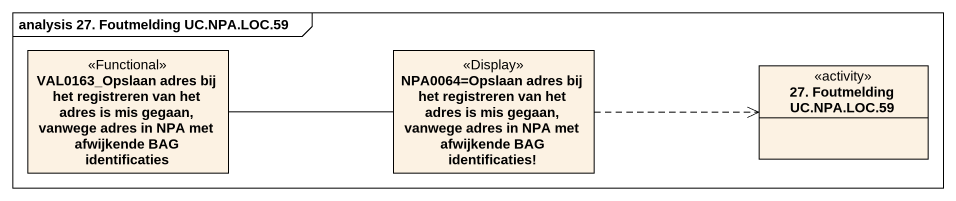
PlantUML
@startuml
mainframe analysis 27. Foutmelding UC.NPA.LOC.59
hide circle
hide empty members
class "VAL0163_Opslaan adres bij het registreren van het adres is mis gegaan, vanwege adres in NPA met afwijkende BAG identificaties" as VAL0163_Opslaan_adres_bij <<Functional>>
class "NPA0064=Opslaan adres bij het registreren van het adres is mis gegaan, vanwege adres in NPA met afwijkende BAG identificaties!" as NPA0064_Opslaan_adres_bij <<Display>>
class "27. Foutmelding UC.NPA.LOC.59" as c27_Foutmelding_UC_NPA_LOC_59 <<activity>>
VAL0163_Opslaan_adres_bij -right- NPA0064_Opslaan_adres_bij
NPA0064_Opslaan_adres_bij .right.> c27_Foutmelding_UC_NPA_LOC_59
@enduml
